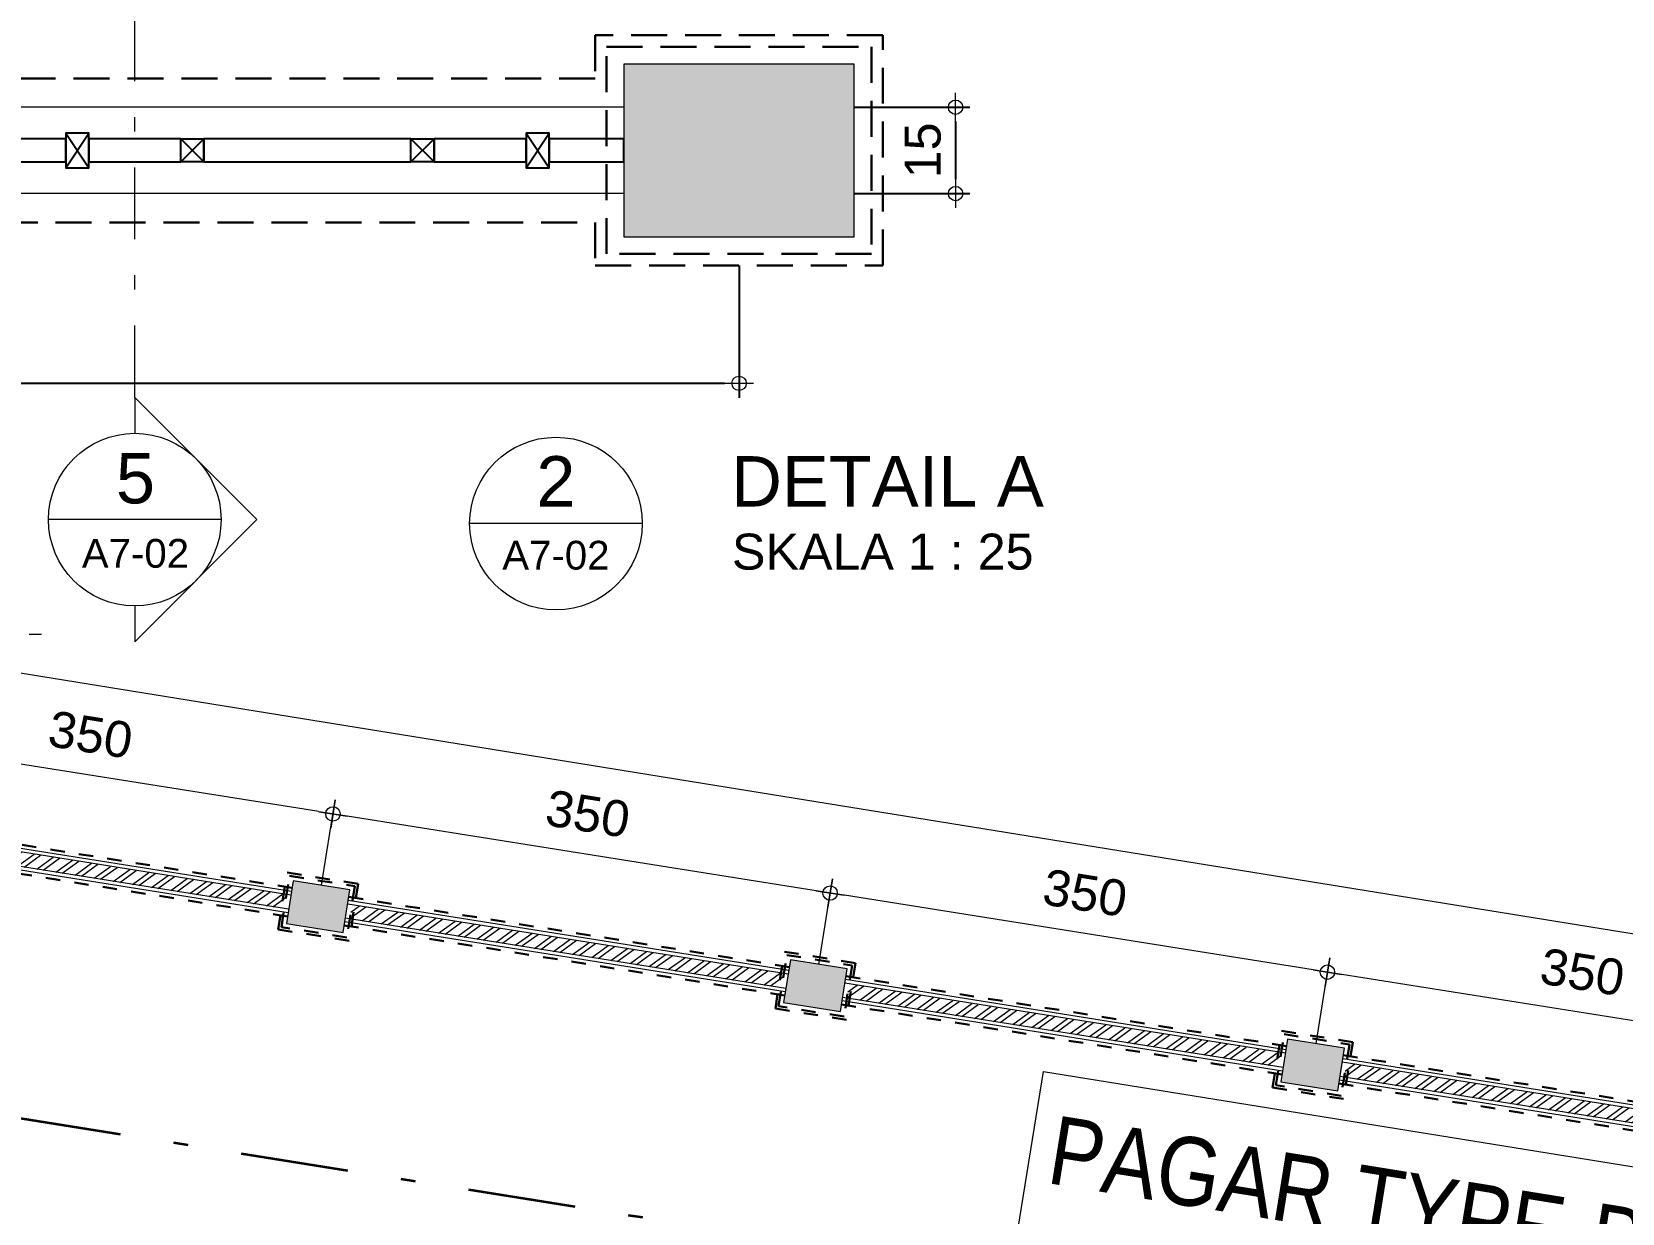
# Model space of a CAD drawing. Header units: millimetres. Extents: x -11 to 1625, y -267 to 195.
# Drawn here: x 841.17 to 852.22, y 96.79 to 105 of the extents above; entities that cross this region are included whole.
import ezdxf
from ezdxf import colors
from ezdxf.entities.mleader import LeaderData, LeaderLine
from ezdxf.enums import TextEntityAlignment as Align
from ezdxf.math import Vec2, Vec3

# ---------------------------------------------------------------- set-up
doc = ezdxf.new("R2010")
doc.units = ezdxf.units.MM
for name, pattern in [('DASHDOT', [1, 0.5, -0.25, 0, -0.25]), ('DASHED2', [0.375, 0.25, -0.125]), ('HIDDEN', [0.375, 0.25, -0.125])]:
    doc.linetypes.add(name, pattern=pattern)
for name, color, linetype, lineweight in [('ars', 11, 'Continuous', 5), ('CONCRETE', 8, 'Continuous', 5), ('dinding', 5, 'Continuous', 15), ('GSB', 1, 'DASHDOT', 35), ('KOLOM', 1, 'Continuous', 30), ('not', 7, 'Continuous', 20), ('PAGAR', 4, 'Continuous', 18), ('TEXT KETERANGAN', 7, 'Continuous', 9), ('u', 6, 'Continuous', 20)]:
    doc.layers.add(name, color=color, linetype=linetype, lineweight=lineweight)
doc.layers.add('BESI', color=10, linetype='Continuous')
doc.styles.add('ATTR', font='romans.shx', dxfattribs={"width": 0.8, "height": 1.735066})
doc.styles.add('ISO', font='arial.ttf', dxfattribs={"width": 0.85})
doc.styles.add('S', font='SIMPLEX', dxfattribs={"width": 1.1})
doc.styles.get("Standard").update_dxf_attribs({"font": 'ARIALUNI.TTF'})
doc.dimstyles.new('SK-25', dxfattribs={"dimtxt": 0.25, "dimasz": 0.1, "dimexe": 0.1, "dimexo": 0, "dimgap": 0.1, "dimtad": 1, "dimdec": 0, "dimlfac": 25, "dimzin": 12, "dimdsep": 46, "dimtxsty": 'Standard', "dimblk": 'BULAT', "dimcen": 0.1, "dimclrd": 256, "dimadec": 0, "dimazin": 3, "dimtfac": 1, "dimtdec": 0, "dimtofl": 0, "dimtmove": 0, "dimatfit": 3, "dimldrblk": 'BULAT', "dimfxl": 0, "dimtolj": 1, "dimtzin": 0, "dimarcsym": 0})
doc.dimstyles.new('SK100', dxfattribs={"dimtxt": 0.25, "dimasz": 0.1, "dimexe": 0.1, "dimexo": 0, "dimgap": 0.15, "dimtad": 1, "dimdec": 0, "dimlfac": 100, "dimzin": 12, "dimdsep": 46, "dimtxsty": 'Standard', "dimblk": 'BULAT', "dimcen": 0.1, "dimclrd": 256, "dimclre": 256, "dimclrt": 256, "dimadec": 0, "dimazin": 3, "dimtfac": 1, "dimtdec": 0, "dimtofl": 0, "dimtmove": 0, "dimatfit": 3, "dimldrblk": 'BULAT', "dimfxl": 0, "dimtolj": 1, "dimtzin": 0, "dimlwd": -1, "dimlwe": -1, "dimarcsym": 0})

# ---------------------------------------------------------------- blocks, each defined once
blk = doc.blocks.new('DENAH PAGAR TYPE A1')
at = {"layer": 'CONCRETE'}
blk.add_hatch(color=256, dxfattribs=at).paths.add_polyline_path([(1.55, -0.075), (1.95, -0.075), (1.95, 0.225), (1.55, 0.225)])
at = {"layer": 'BESI'}
for points in [[(0.58, 0.095), (0.42, 0.095), (0.42, 0.055), (0.58, 0.055)], [(0.78, 0.095), (0.62, 0.095), (0.62, 0.055), (0.78, 0.055)], [(1.18, 0.095), (0.82, 0.095), (0.82, 0.055), (1.18, 0.055)], [(1.38, 0.095), (1.22, 0.095), (1.22, 0.055), (1.38, 0.055)], [(1.55, 0.095), (1.42, 0.095), (1.42, 0.055), (1.55, 0.055)]]:
    blk.add_lwpolyline(points, close=True, dxfattribs=at)
for points in [[(0.58, 0.045), (0.62, 0.045), (0.62, 0.105), (0.58, 0.105), (0.58, 0.045), (0.62, 0.105), (0.58, 0.105), (0.62, 0.045)], [(0.78, 0.095), (0.82, 0.095), (0.82, 0.055), (0.78, 0.055), (0.78, 0.095), (0.82, 0.055), (0.82, 0.095), (0.78, 0.055)], [(1.18, 0.095), (1.22, 0.095), (1.22, 0.055), (1.18, 0.055), (1.18, 0.095), (1.22, 0.055), (1.22, 0.095), (1.18, 0.055)], [(1.38, 0.045), (1.42, 0.045), (1.42, 0.105), (1.38, 0.105), (1.38, 0.045), (1.42, 0.105), (1.38, 0.105), (1.42, 0.045)]]:
    blk.add_lwpolyline(points, dxfattribs=at)
at = {"layer": 'dinding'}
blk.add_lwpolyline([(1.55, -0.075), (1.95, -0.075), (1.95, 0.225), (1.55, 0.225)], close=True, dxfattribs=at)
at = {"layer": 'KOLOM', "linetype": 'DASHED2', "ltscale": 0.25}
for points in [[(1.5, -0.05), (1.5, -0.125), (2, -0.125), (2, 0.275), (1.5, 0.275), (1.5, 0.2), (-1.5, 0.2), (-1.5, 0.275), (-2, 0.275), (-2, -0.125), (-1.5, -0.125), (-1.5, -0.05), (1.5, -0.05)], [(1.98, -0.105), (1.52, -0.105), (1.52, 0.255), (1.98, 0.255)]]:
    blk.add_lwpolyline(points, close=True, dxfattribs=at)
at = {"layer": 'PAGAR'}
for p, q in [((1.55, 0.15), (-1.55, 0.15)), ((1.55, 0), (-1.55, 0))]:
    blk.add_line(p, q, dxfattribs=at)
blk = doc.blocks.new('Ndtpd')
blk.add_line((0.747, 0), (-0.747, 0))
blk.add_circle((0, 0), 0.747)
at = {"flags": 4}
for tag, height, p in [('NO', 0.5, (0, 0.148)), ('NOLBR', 0.3, (0, -0.398))]:
    blk.add_attdef(tag, text='', height=height, dxfattribs=at).set_placement(p, align=Align.CENTER)
for tag, p, height in [('NDTPD', (1.516, 0.148), 0.5), ('SKALA', (1.523, -0.398), 0.3)]:
    blk.add_attdef(tag, p, '', height=height, dxfattribs=at)
blk = doc.blocks.new('BULAT')
for p, q in [((-1, 0), (1, 0)), ((0, -1), (0, 1))]:
    blk.add_line(p, q)
blk.add_circle((0, 0), 0.5)
blk = doc.blocks.new('*D641')
at = {"layer": 'Defpoints', "color": 0}
for p in [(832.084, 103.379), (846.084, 103.379), (846.084, 102.56)]:
    blk.add_point(p, dxfattribs=at)
at = {"layer": 'u', "color": 0, "lineweight": -2}
for p, q in [((832.084, 103.379), (832.084, 102.46)), ((846.084, 103.379), (846.084, 102.46))]:
    blk.add_line(p, q, dxfattribs=at)
at = {"layer": 'u', "lineweight": -2}
blk.add_line((832.184, 102.56), (845.984, 102.56), dxfattribs=at)
at = {"layer": 'u', "lineweight": -2, "xscale": 0.1, "yscale": 0.1, "zscale": 0.1, "rotation": 180}
blk.add_blockref('BULAT', (832.084, 102.56), dxfattribs=at)
at = {"layer": 'u', "lineweight": -2, "xscale": 0.1, "yscale": 0.1, "zscale": 0.1}
blk.add_blockref('BULAT', (846.084, 102.56), dxfattribs=at)
at = {"layer": 'u', "color": 0, "insert": (839.084, 102.788), "char_height": 0.25, "attachment_point": 5}
blk.add_mtext('\\A1;350', dxfattribs=at)
blk = doc.blocks.new('*D739')
at = {"layer": 'Defpoints', "color": 0}
for p in [(846.884, 104.479), (846.884, 103.879), (847.589, 103.879)]:
    blk.add_point(p, dxfattribs=at)
at = {"layer": 'u', "color": 0, "lineweight": -2}
for p, q in [((846.884, 104.479), (847.689, 104.479)), ((846.884, 103.879), (847.689, 103.879))]:
    blk.add_line(p, q, dxfattribs=at)
at = {"layer": 'u', "lineweight": -2}
blk.add_line((847.589, 104.379), (847.589, 103.979), dxfattribs=at)
at = {"layer": 'u', "lineweight": -2, "xscale": 0.1, "yscale": 0.1, "zscale": 0.1}
for p, rotation in [((847.589, 104.479), 90), ((847.589, 103.879), 270)]:
    blk.add_blockref('BULAT', p, dxfattribs=dict(at, rotation=rotation))
at = {"layer": 'u', "color": 0, "insert": (847.362, 104.179), "char_height": 0.25, "attachment_point": 5, "rotation": 90}
blk.add_mtext('\\A1;15', dxfattribs=at)
blk = doc.blocks.new('Npkn')
for p, q in [((0, 0.849), (0.849, 0)), ((0, 0.849), (0, 0.6)), ((0.6, 0), (-0.6, 0)), ((0, -0.849), (0.849, 0)), ((0, -0.6), (0, -0.849))]:
    blk.add_line(p, q)
blk.add_circle((0, 0), 0.6)
at = {"color": 5, "style": 'S', "width": 0.75, "flags": 4}
blk.add_attdef('NO', text='', height=0.3, dxfattribs=at).set_placement((0.005, 0.113), align=Align.CENTER)
at = {"style": 'S', "width": 0.75, "flags": 4}
blk.add_attdef('NOLBR', text='', height=0.2, dxfattribs=at).set_placement((0.005, -0.334), align=Align.CENTER)
blk = doc.blocks.new('*D3293')
at = {"layer": 'Defpoints', "color": 0}
for p in [(835.789, 100.341), (871.199, 95.678), (871.031, 94.64)]:
    blk.add_point(p, dxfattribs=at)
at = {"layer": 'u'}
for p, q in [((835.789, 100.341), (835.973, 101.477)), ((836.056, 101.362), (871.1, 95.694)), ((871.031, 94.64), (871.215, 95.776))]:
    blk.add_line(p, q, dxfattribs=at)
at = {"layer": 'u', "xscale": 0.1, "yscale": 0.1, "zscale": 0.1}
for p, rotation in [((835.957, 101.378), 170.8113415547751), ((871.199, 95.678), 350.8113415547751)]:
    blk.add_blockref('BULAT', p, dxfattribs=dict(at, rotation=rotation))
at = {"layer": 'u', "insert": (853.622, 98.802), "char_height": 0.25, "attachment_point": 5, "rotation": 350.8113}
blk.add_mtext('\\A1;3570', dxfattribs=at)
blk = doc.blocks.new('PAGAR TYPE-B')
at = {"layer": 'ars'}
h = blk.add_hatch(dxfattribs=at)
h.set_pattern_fill('ANSI32', color=256, scale=0.01, style=0)
h.set_pattern_definition([(45, (-1.52, 0.075), (-0.067352, 0.067352), []), (45, (-1.4751, 0.075), (-0.067352, 0.067352), [])])
h.paths.add_polyline_path([(-1.52, 0.175), (-1.52, 0.075), (1.52, 0.075), (1.52, 0.175)])
at = {"layer": 'CONCRETE'}
for points in [[(-1.95, -0.025), (-1.55, -0.025), (-1.55, 0.275), (-1.95, 0.275)], [(1.55, -0.025), (1.95, -0.025), (1.95, 0.275), (1.55, 0.275)]]:
    blk.add_hatch(color=256, dxfattribs=at).paths.add_polyline_path(points)
at = {"layer": 'dinding'}
for p, q in [((1.55, 0.2), (-1.55, 0.2)), ((1.55, 0.05), (-1.55, 0.05))]:
    blk.add_line(p, q, dxfattribs=at)
for points in [[(-1.95, -0.025), (-1.55, -0.025), (-1.55, 0.275), (-1.95, 0.275)], [(1.55, -0.025), (1.95, -0.025), (1.95, 0.275), (1.55, 0.275)]]:
    blk.add_lwpolyline(points, close=True, dxfattribs=at)
at = {"layer": 'KOLOM', "linetype": 'DASHED2', "ltscale": 0.25}
for p, q in [((1.55, 0.225), (-1.55, 0.225)), ((1.55, 0.025), (-1.55, 0.025))]:
    blk.add_line(p, q, dxfattribs=at)
for points in [[(-1.5, -0.075), (-2, -0.075), (-2, 0.325), (-1.5, 0.325)], [(-1.52, -0.055), (-1.98, -0.055), (-1.98, 0.305), (-1.52, 0.305)], [(2, -0.075), (1.5, -0.075), (1.5, 0.325), (2, 0.325)], [(1.98, -0.055), (1.52, -0.055), (1.52, 0.305), (1.98, 0.305)]]:
    blk.add_lwpolyline(points, close=True, dxfattribs=at)
at = {"layer": 'PAGAR'}
for p, q in [((1.55, 0.175), (-1.55, 0.175)), ((1.55, 0.075), (-1.55, 0.075))]:
    blk.add_line(p, q, dxfattribs=at)
blk = doc.blocks.new('*D3300')
at = {"layer": 'Defpoints', "color": 0}
for p in [(850.174, 98.467), (850.095, 97.971), (853.551, 97.421)]:
    blk.add_point(p, dxfattribs=at)
at = {"layer": 'u'}
for p, q in [((850.095, 97.971), (850.19, 98.566)), ((853.532, 97.933), (850.273, 98.452)), ((853.551, 97.421), (853.646, 98.016))]:
    blk.add_line(p, q, dxfattribs=at)
at = {"layer": 'u', "xscale": 0.1, "yscale": 0.1, "zscale": 0.1}
for p, rotation in [((850.174, 98.467), 170.9597525756951), ((853.63, 97.917), 350.9597525756952)]:
    blk.add_blockref('BULAT', p, dxfattribs=dict(at, rotation=rotation))
at = {"layer": 'u', "insert": (851.946, 98.467), "char_height": 0.25, "attachment_point": 5, "rotation": 350.9598}
blk.add_mtext('\\A1;350', dxfattribs=at)
blk = doc.blocks.new('*D3301')
at = {"layer": 'Defpoints', "color": 0}
for p in [(846.717, 99.017), (846.638, 98.521), (850.095, 97.971)]:
    blk.add_point(p, dxfattribs=at)
at = {"layer": 'u'}
for p, q in [((846.638, 98.521), (846.733, 99.116)), ((850.075, 98.483), (846.816, 99.002)), ((850.095, 97.971), (850.19, 98.566))]:
    blk.add_line(p, q, dxfattribs=at)
at = {"layer": 'u', "xscale": 0.1, "yscale": 0.1, "zscale": 0.1}
for p, rotation in [((846.717, 99.017), 170.9597525756951), ((850.174, 98.467), 350.9597525756952)]:
    blk.add_blockref('BULAT', p, dxfattribs=dict(at, rotation=rotation))
at = {"layer": 'u', "insert": (848.489, 99.017), "char_height": 0.25, "attachment_point": 5, "rotation": 350.9598}
blk.add_mtext('\\A1;350', dxfattribs=at)
blk = doc.blocks.new('*D3302')
at = {"layer": 'Defpoints', "color": 0}
for p in [(843.261, 99.567), (843.182, 99.071), (846.638, 98.521)]:
    blk.add_point(p, dxfattribs=at)
at = {"layer": 'u'}
for p, q in [((843.182, 99.071), (843.277, 99.666)), ((846.619, 99.033), (843.36, 99.552)), ((846.638, 98.521), (846.733, 99.116))]:
    blk.add_line(p, q, dxfattribs=at)
at = {"layer": 'u', "xscale": 0.1, "yscale": 0.1, "zscale": 0.1}
for p, rotation in [((843.261, 99.567), 170.9597525756951), ((846.717, 99.017), 350.9597525756952)]:
    blk.add_blockref('BULAT', p, dxfattribs=dict(at, rotation=rotation))
at = {"layer": 'u', "insert": (845.033, 99.567), "char_height": 0.25, "attachment_point": 5, "rotation": 350.9598}
blk.add_mtext('\\A1;350', dxfattribs=at)
blk = doc.blocks.new('*D3303')
at = {"layer": 'Defpoints', "color": 0}
for p in [(839.804, 100.117), (839.725, 99.621), (843.182, 99.071)]:
    blk.add_point(p, dxfattribs=at)
at = {"layer": 'u'}
for p, q in [((839.725, 99.621), (839.82, 100.216)), ((843.162, 99.583), (839.903, 100.102)), ((843.182, 99.071), (843.277, 99.666))]:
    blk.add_line(p, q, dxfattribs=at)
at = {"layer": 'u', "xscale": 0.1, "yscale": 0.1, "zscale": 0.1}
for p, rotation in [((839.804, 100.117), 170.9597525756951), ((843.261, 99.567), 350.9597525756952)]:
    blk.add_blockref('BULAT', p, dxfattribs=dict(at, rotation=rotation))
at = {"layer": 'u', "insert": (841.576, 100.117), "char_height": 0.25, "attachment_point": 5, "rotation": 350.9598}
blk.add_mtext('\\A1;350', dxfattribs=at)

msp = doc.modelspace()

# ---------------------------------------------------------------- linework, layer by layer
at = {"layer": 'GSB', "ltscale": 1.5}
msp.add_line((873.3864621, 92.3036126), (832.9905765, 98.7405441), dxfattribs=at)
at = {"layer": 'not', "linetype": 'DASHDOT'}
msp.add_line((841.8835956, 102.4610071), (841.8835956, 105.5942382), dxfattribs=at)
at = {"layer": 'not', "linetype": 'HIDDEN'}
msp.add_lwpolyline([(840.0255658, 100.8165035), (841.2348718, 100.8165035)], dxfattribs=at)
at = {"layer": 'TEXT KETERANGAN', "color": 6}
msp.add_lwpolyline([(848.199202, 97.7772686), (860.3385165, 95.8166009), (860.0353982, 93.9398685), (847.8960837, 95.9005361)], close=True, dxfattribs=at)

# ---------------------------------------------------------------- block references
at = {"xscale": 4, "yscale": 4, "zscale": 4}
msp.add_blockref('DENAH PAGAR TYPE A1', (839.0835956, 103.8788411), dxfattribs=at)
at = {"rotation": 350.9597525756608}
for p in [(841.4103065, 99.07407), (844.8668302, 98.5241212), (848.323354, 97.9741724), (851.7798777, 97.4242236)]:
    msp.add_blockref('PAGAR TYPE-B', p, dxfattribs=at)
at = {"layer": 'not'}
ref = msp.add_blockref('Npkn', (841.8835956, 101.612479), dxfattribs=at)
ref.add_attrib('NO', '5', dxfattribs={"layer": '0', "height": 0.35, "flags": 4}).set_placement((841.8883612, 101.7253816), align=Align.CENTER)
ref.add_attrib('NOLBR', 'A7-02', dxfattribs={"layer": '0', "height": 0.2, "flags": 4}).set_placement((841.8883612, 101.2782413), align=Align.CENTER)
ref = msp.add_blockref('Ndtpd', (844.8112168, 101.5852004), dxfattribs=dict(at, xscale=0.803212851405533, yscale=0.8032128514056467, zscale=0.8032128514056226))
ref.add_attrib('NO', '2', dxfattribs={"layer": '0', "height": 0.35, "flags": 4}).set_placement((844.8108896, 101.7037262), align=Align.CENTER)
ref.add_attrib('NDTPD', 'DETAIL A', (846.0289014, 101.7037262), dxfattribs={"layer": '0', "height": 0.35, "flags": 4})
ref.add_attrib('NOLBR', 'A7-02', dxfattribs={"layer": '0', "height": 0.2, "flags": 4}).set_placement((844.8108896, 101.2652305), align=Align.CENTER)
ref.add_attrib('SKALA', 'SKALA 1 : 25', (846.0347014, 101.2652305), dxfattribs={"layer": '0', "height": 0.25, "flags": 4})

# ---------------------------------------------------------------- texts
at = {"layer": 'TEXT KETERANGAN', "style": 'ISO', "width": 0.85}
msp.add_text('PAGAR TYPE-B', height=0.476270163, rotation=350.82516999, dxfattribs=at).set_placement((848.2123284, 97.0033902))

# ---------------------------------------------------------------- dimensions: what is measured, and where the dimension line sits
at = {"layer": 'u'}
dim = msp.add_linear_dim(base=(847.5894565, 103.8788411), p1=(846.8835956, 104.4788411), p2=(846.8835956, 103.8788411), angle=90, dimstyle='SK-25', dxfattribs=at)
dim.commit()
dim.dimension.update_dxf_attribs({"geometry": '*D739', "text_midpoint": (847.361728, 104.1788411)})
dim = msp.add_linear_dim(base=(846.0835956, 102.5602658), p1=(832.0835956, 103.3788411), p2=(846.0835956, 103.3788411), dimstyle='SK-25', dxfattribs=at)
dim.commit()
dim.dimension.update_dxf_attribs({"geometry": '*D641', "text_midpoint": (839.0835956, 102.7879943)})
dim = msp.add_aligned_dim(p1=(835.7889417, 100.3405698), p2=(871.030842, 94.6397863), distance=1.0513101, dimstyle='SK100', dxfattribs=at)
dim.commit()
dim.dimension.update_dxf_attribs({"geometry": '*D3293', "text_midpoint": (853.6221205, 98.8021623)})
for p1, p2, picture, middle in [((843.1817786, 99.0706796), (839.7252549, 99.6206284), '*D3303', (841.5761666, 100.1165294)), ((846.6383023, 98.5207308), (843.1817786, 99.0706796), '*D3302', (845.0326903, 99.5665806)), ((850.0948261, 97.970782), (846.6383023, 98.5207308), '*D3301', (848.489214, 99.0166318)), ((853.5513498, 97.4208332), (850.0948261, 97.970782), '*D3300', (851.9457378, 98.466683))]:
    dim = msp.add_aligned_dim(p1=p1, p2=p2, distance=-0.502843, dimstyle='SK100', override={"dimdec": 1}, dxfattribs=at)
    dim.commit()
    dim.dimension.update_dxf_attribs({"geometry": picture, "text_midpoint": middle})

# ---------------------------------------------------------------- leaders
at = {"layer": 'TEXT KETERANGAN'}
ml = msp.add_multileader_mtext('Standard', dxfattribs=at)
ml.set_content('{\\C90;BESI HOLLOW / 4.4.1,2 FIN. CAT}', color=256, style='ATTR')
ml.set_leader_properties()
ml.build(insert=Vec2(0, 0))
ml.multileader.update_dxf_attribs({"text_left_attachment_type": 2, "text_right_attachment_type": 2, "dogleg_length": 2.367, "arrow_head_size": 0.2637542})
ctx = ml.context
ctx.base_point, ctx.char_height, ctx.arrow_head_size, ctx.landing_gap_size, ctx.plane_origin = Vec3(843.6445242, 107.061055), 0.3, 0.2637542, 0.1318771, Vec3(844.6095122, 106.1569206)
ctx.left_attachment, ctx.right_attachment = 2, 2
notes = []
notes.append((ctx, [(0, (1, 1, 0), (841.5686135, 107.061055), (1, 0), 2.0759106, [(0, [(839.9635956, 111.6813898)], 0, [])])]))
ctx.mtext.insert, ctx.mtext.flow_direction = Vec3(843.7764013, 107.2896264), 5
ml = msp.add_multileader_mtext('Standard', dxfattribs=at)
ml.set_content('{\\C90;PENEBALAN PLESTERAN T=5 cm FIN. CAT}', color=256, style='ATTR')
ml.set_leader_properties()
ml.build(insert=Vec2(0, 0))
ml.multileader.update_dxf_attribs({"text_left_attachment_type": 2, "text_right_attachment_type": 2, "dogleg_length": 2.367, "arrow_head_size": 0.2637542})
ctx = ml.context
ctx.base_point, ctx.char_height, ctx.arrow_head_size, ctx.landing_gap_size, ctx.plane_origin = Vec3(843.6445242, 106.4245626), 0.3, 0.2637542, 0.1318771, Vec3(844.6095122, 105.5204282)
ctx.left_attachment, ctx.right_attachment = 2, 2
notes.append((ctx, [(0, (1, 1, 0), (841.1517406, 106.4245626), (1, 0), 2.4927835, [(0, [(839.7380837, 110.2213898)], 0, [])])]))
ctx.mtext.insert, ctx.mtext.flow_direction = Vec3(843.7764013, 106.5745626), 5
for ctx, leaders in notes:
    for number, flags, end, landing, length, lines in leaders:
        leader = LeaderData()
        leader.index, (leader.has_last_leader_line, leader.has_dogleg_vector, leader.attachment_direction) = number, flags
        leader.last_leader_point, leader.dogleg_vector, leader.dogleg_length = Vec3(end), Vec3(landing), length
        for number, points, colour, breaks in lines:
            line = LeaderLine()
            line.index, line.vertices, line.color, line.breaks = number, Vec3.list(points), colors.encode_raw_color(colour), breaks
            leader.lines.append(line)
        ctx.leaders.append(leader)

doc.saveas('drawing.dxf')
